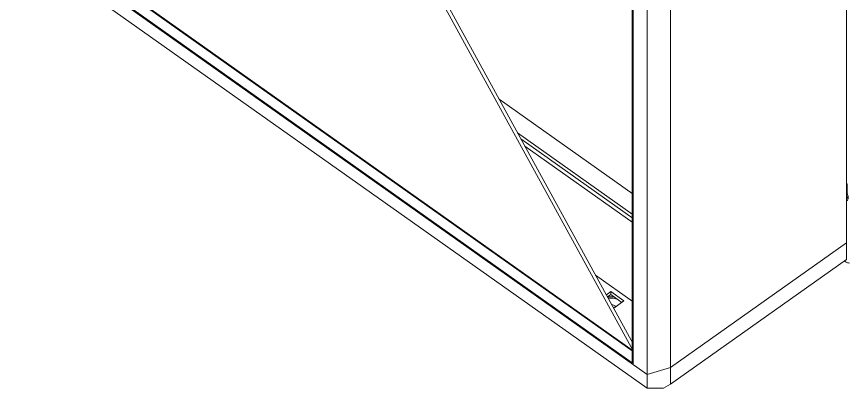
# Model space of a CAD drawing. Header units: millimetres. Extents: x 0 to 9253, y 0 to 2730.
# Drawn here: x 8468.2 to 8893.1, y 746.3 to 935.7 of the extents above; entities that cross this region are included whole.
import ezdxf

# ---------------------------------------------------------------- set-up
doc = ezdxf.new("R2010")
doc.units = ezdxf.units.MM
doc.layers.get('0').update_dxf_attribs({"lineweight": 13})

msp = doc.modelspace()

# ---------------------------------------------------------------- linework, layer by layer
at = {"color": 7, "linetype": 'Continuous'}
for p, q in [((8482.14, 1313.27), (8782.83, 765.44)), ((8782.83, 769.02), (8485.35, 1311)), ((8891.73, 820.41), (8891.73, 1162.65)), ((8782.27, 759.37), (8782.27, 1100.48)), ((8782.83, 758.41), (8782.83, 1100.65)), ((8801.92, 1099.15), (8801.92, 748.42)), ((8789.9, 1095.65), (8789.9, 746.34)), ((8789.9, 753.41), (8468.17, 980.91)), ((8480.9, 978.94), (8782.83, 765.44)), ((8481.16, 978.31), (8782.83, 764.99)), ((8789.9, 746.34), (8468.17, 973.84)), ((8475.81, 976.07), (8782.27, 759.37)), ((8782.83, 845.27), (8714.43, 893.63)), ((8782.83, 834.78), (8723.84, 876.49)), ((8725.51, 873.46), (8782.83, 832.92)), ((8782.83, 830.68), (8727.53, 869.78)), ((8891.73, 850.51), (8891.9, 850.63)), ((8892.01, 846.23), (8892.01, 849.85)), ((8892.5, 843.84), (8892.5, 843.13)), ((8891.73, 820.41), (8801.92, 756.91)), ((8891.73, 820.41), (8891.73, 811.92)), ((8891.73, 811.92), (8801.92, 748.42)), ((8891.02, 810.95), (8890.69, 811.18)), ((8763.61, 804.03), (8782.83, 790.44)), ((8769.12, 794), (8771.34, 795.57)), ((8771.34, 794.16), (8771.34, 795.57)), ((8771.34, 795.57), (8778.06, 790.82)), ((8769.68, 792.98), (8771.34, 794.16)), ((8771.34, 794.16), (8777.06, 790.11)), ((8778.06, 790.82), (8772.88, 787.16)), ((8782.83, 759.77), (8782.27, 759.37)), ((8801.92, 756.91), (8789.9, 753.41)), ((8798.32, 746.31), (8801.92, 748.42)), ((8789.9, 746.34), (8798.32, 746.31))]:
    msp.add_line(p, q, dxfattribs=at)
msp.add_arc((8887.13, 843.35), 6.19, 37.8598, 41.9612, dxfattribs=at)
for points, knots in [([(8892.01, 849.85), (8892.01, 849.95), (8891.98, 850.39), (8891.86, 850.83), (8891.73, 851.15)], [0, 0, 0, 0, 0.224292, 1, 1, 1, 1]), ([(8891.73, 846.37), (8891.75, 846.33), (8891.86, 846.17), (8891.95, 846), (8892.02, 845.87)], [0, 0, 0, 0, 0.252421, 1, 1, 1, 1]), ([(8892.25, 845.09), (8892.21, 845.19), (8892.08, 845.56), (8892.01, 845.95), (8892.01, 846.23)], [0, 0, 0, 0, 0.274049, 1, 1, 1, 1]), ([(8892.43, 844.39), (8892.43, 844.32), (8892.43, 844.19), (8892.38, 843.95), (8892.29, 843.74), (8892.15, 843.58), (8892.03, 843.49), (8891.88, 843.43), (8891.78, 843.41), (8891.73, 843.41)], [0, 0, 0, 0, 0.152027, 0.292192, 0.54039, 0.654544, 0.766521, 0.880402, 1, 1, 1, 1]), ([(8892.51, 843.27), (8892.39, 843.23), (8892.12, 843.2), (8891.86, 843.25), (8891.73, 843.29)], [0, 0, 0, 0, 0.46298, 1, 1, 1, 1]), ([(8891.73, 841.94), (8891.76, 841.95), (8891.88, 841.98), (8892, 842.03), (8892.08, 842.09)], [0, 0, 0, 0, 0.258503, 1, 1, 1, 1]), ([(8892.08, 842.09), (8892.22, 842.19), (8892.46, 842.52), (8892.5, 842.92), (8892.5, 843.13)], [0, 0, 0, 0, 0.450426, 1, 1, 1, 1]), ([(8892.5, 843.84), (8892.5, 843.94), (8892.48, 844.36), (8892.36, 844.78), (8892.25, 845.09)], [0, 0, 0, 0, 0.225319, 1, 1, 1, 1]), ([(8893.14, 810.15), (8892.8, 810.14), (8892.03, 810.32), (8891.37, 810.7), (8891.02, 810.95)], [0, 0, 0, 0, 0.444783, 1, 1, 1, 1]), ([(8773.39, 792.72), (8773.09, 792.78), (8771.89, 792.99), (8770.66, 792.99), (8769.75, 792.86)], [0, 0, 0, 0, 0.248268, 1, 1, 1, 1]), ([(8770.11, 792.2), (8770.56, 792.24), (8772.33, 792.31), (8774.13, 791.92), (8775.31, 791.36)], [0, 0, 0, 0, 0.256578, 1, 1, 1, 1]), ([(8773.88, 787.86), (8773.67, 788.16), (8773.04, 788.69), (8772.28, 788.94), (8771.87, 789.01)], [0, 0, 0, 0, 0.466753, 1, 1, 1, 1])]:
    msp.add_open_spline(points, degree=3, knots=knots, dxfattribs=at)

doc.saveas('drawing.dxf')
